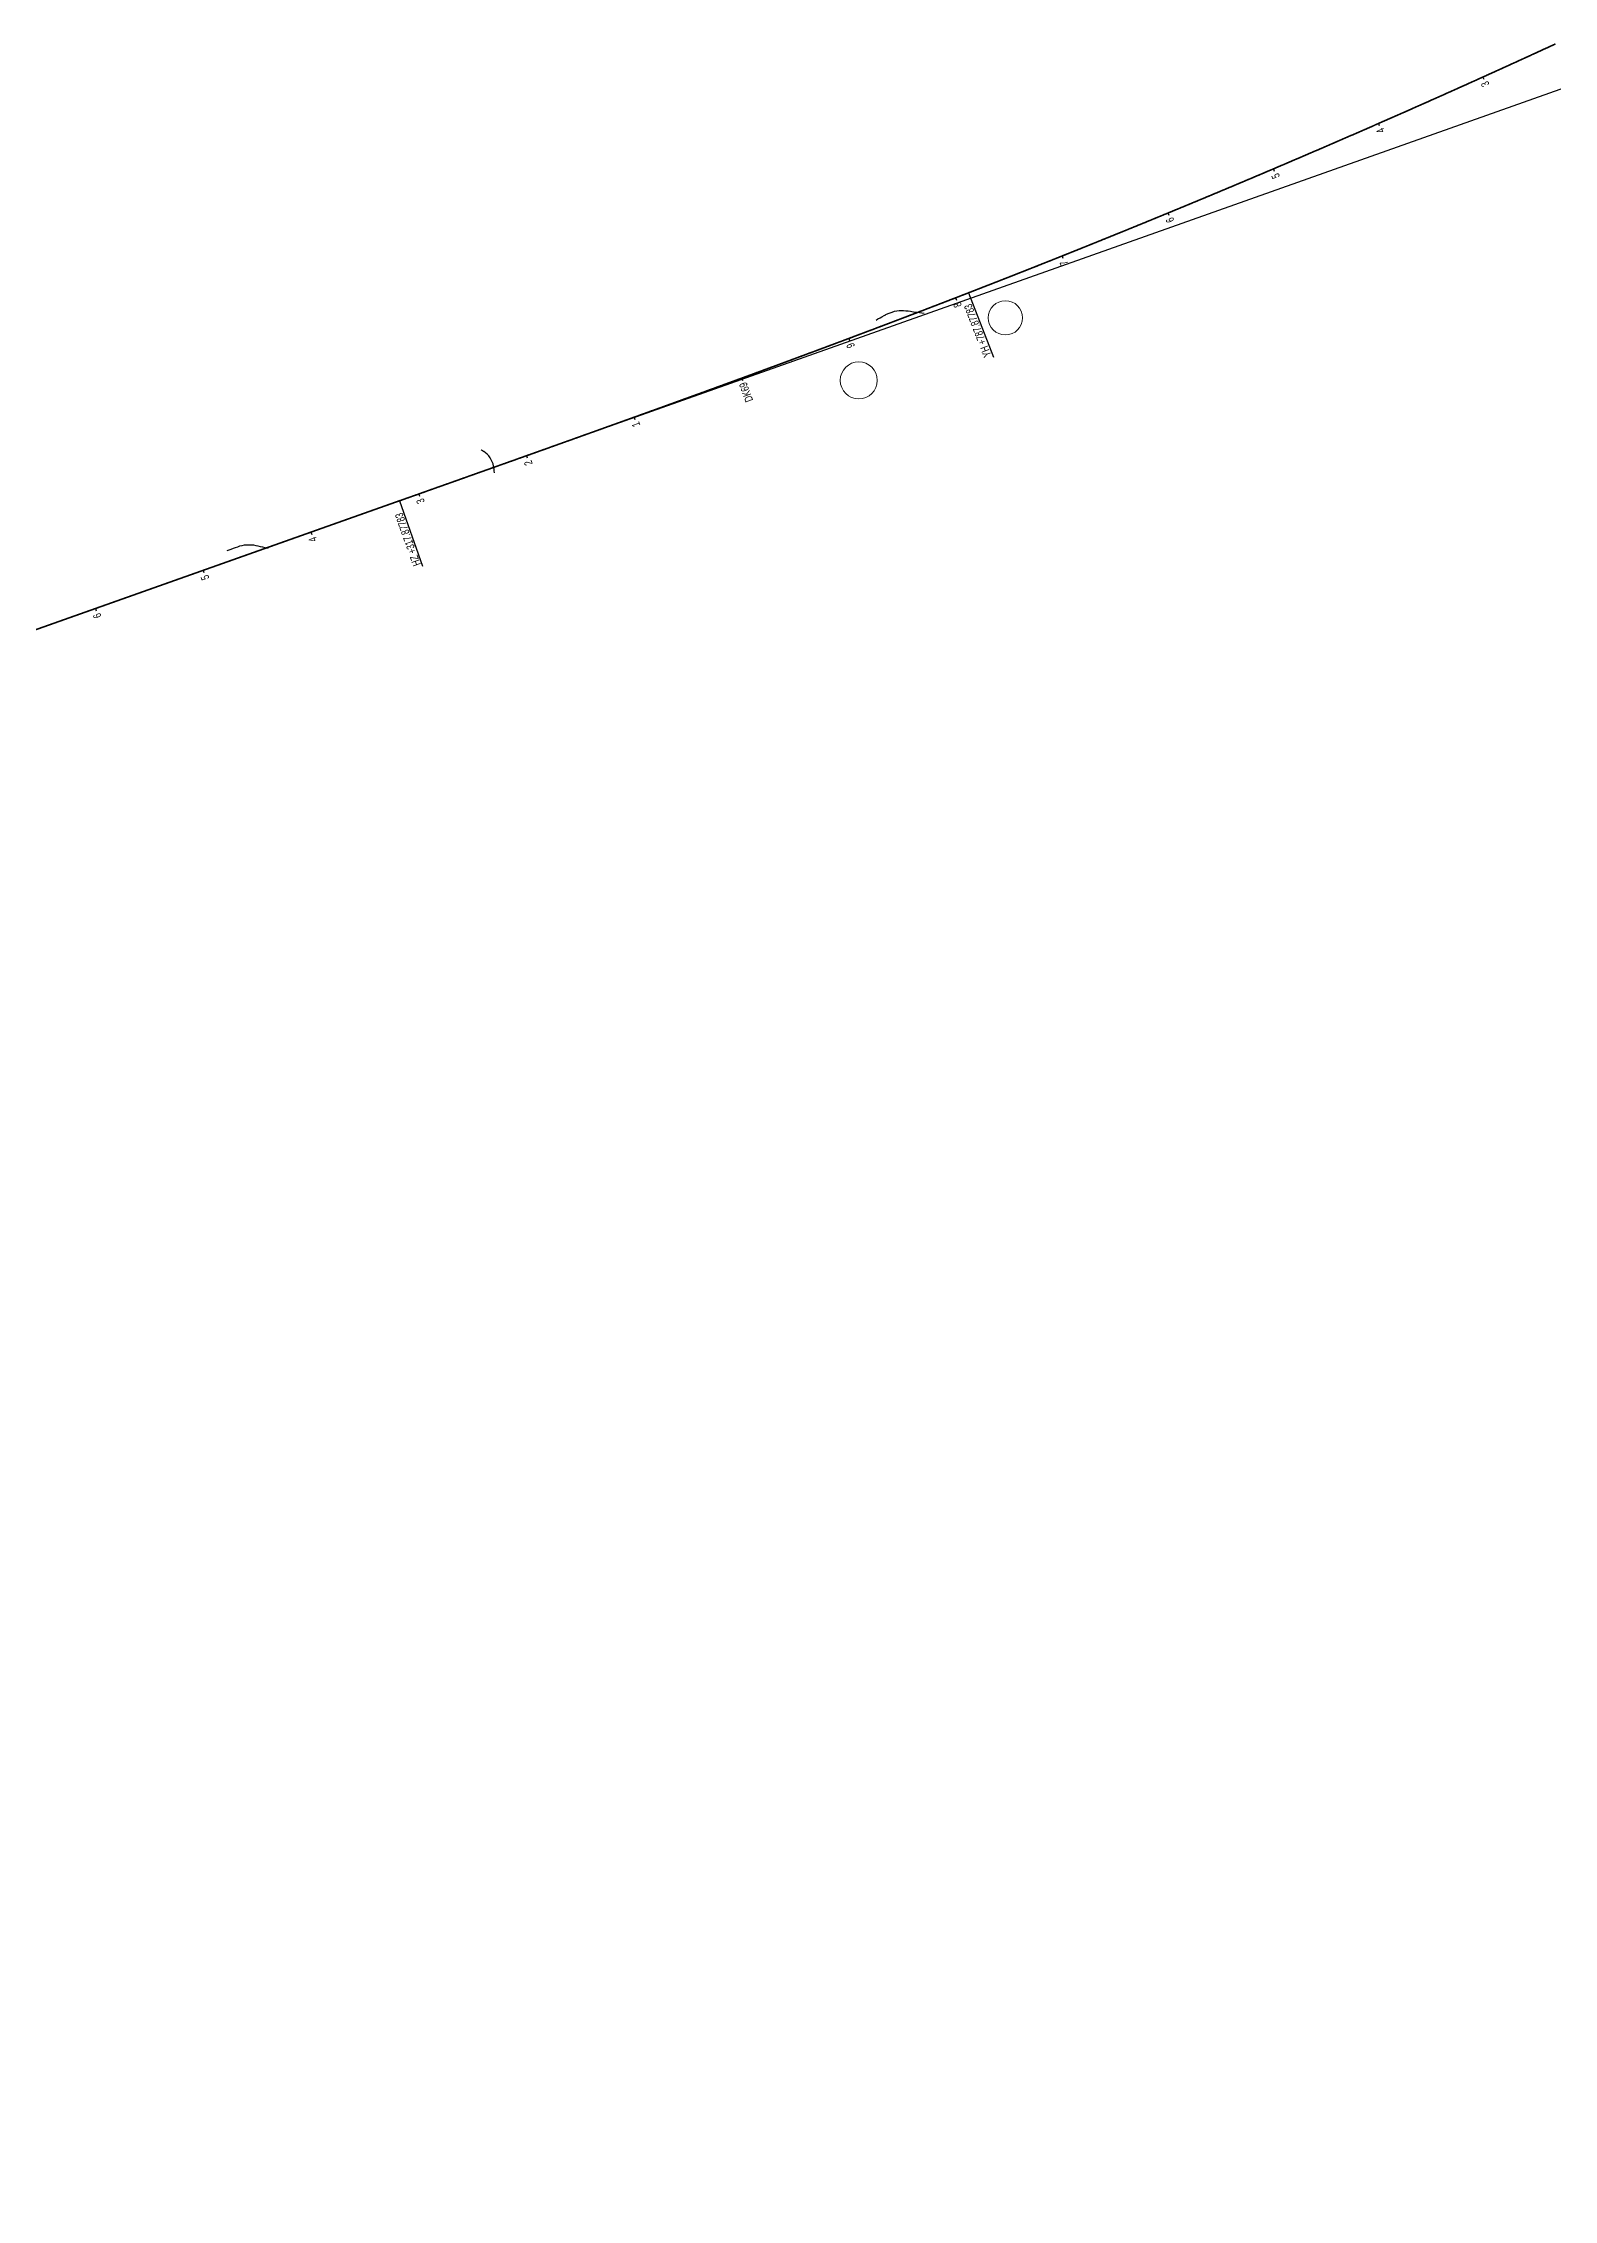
# Model space of a CAD drawing. Header units: millimetres. Extents: x 497834 to 621495, y 3353175 to 3430424.
# Drawn here: x 610072 to 611394, y 3396178 to 3398064 of the extents above; entities that cross this region are included whole.
import ezdxf

# ---------------------------------------------------------------- set-up
doc = ezdxf.new("R2010")
doc.units = ezdxf.units.MM
for name, color, linetype in [('DK改路中线', 7, 'Continuous'), ('dl1', 7, 'Continuous'), ('房屋圆', 7, 'Continuous'), ('沪乍杭打线-0.0-200.8段-施工系转设计系成果-2000坐标系-左线_中线_交点', 7, 'Continuous'), ('沪乍杭打线-0.0-200.8段-施工系转设计系成果-2000坐标系-左线_五大桩', 7, 'Continuous'), ('沪乍杭打线-0.0-200.8段-施工系转设计系成果-2000坐标系-左线_里程', 7, 'Continuous')]:
    doc.layers.add(name, color=color, linetype=linetype)
doc.styles.add('PM_LC', font='slromans.shx', dxfattribs={"width": 0.75, "bigfont": 'hztxt.shx'})
doc.styles.add('PM_QX', font='slromans.shx', dxfattribs={"width": 0.75, "bigfont": 'hztxt.shx'})

msp = doc.modelspace()

# ---------------------------------------------------------------- linework, layer by layer
at = {"layer": 'DK改路中线', "color": 3, "linetype": 'Continuous', "ltscale": 2, "flags": 128}
for points in [[(610800.8, 3397822.2), (610802.5, 3397823.2), (610804.3, 3397824.1), (610806, 3397825.1), (610807.8, 3397826.1), (610809.1, 3397826.8, -0.163927), (610809.5, 3397827), (610811.3, 3397827.9), (610813.2, 3397828.7), (610815, 3397829.3), (610817, 3397829.9), (610818.9, 3397830.2), (610820.9, 3397830.5), (610822.9, 3397830.6), (610824.9, 3397830.6), (610826.9, 3397830.4), (610828, 3397830.3), (610828.9, 3397830.2), (610830.9, 3397829.9), (610834.8, 3397829.3), (610836.8, 3397829.1), (610838.8, 3397828.8), (610840.8, 3397828.5), (610842.8, 3397828.2), (610843, 3397828.2)], [(610466.9, 3397688.5), (610466.8, 3397690.5), (610466.7, 3397691.9, 0.2332), (610466.6, 3397692.5), (610466.3, 3397694.5), (610465.8, 3397696.4), (610465.1, 3397698.3), (610464.2, 3397700.1), (610463.2, 3397701.8), (610462, 3397703.4), (610460.6, 3397704.9), (610459.1, 3397706.2), (610457.7, 3397707.2), (610457.5, 3397707.3), (610455.8, 3397708.4), (610455.4, 3397708.7)], [(610233.1, 3397620.6), (610234.9, 3397621.3), (610236.8, 3397622), (610238.7, 3397622.6), (610240.6, 3397623.3), (610242.5, 3397624), (610243, 3397624.2, -0.146136), (610244.4, 3397624.7), (610246.3, 3397625.2), (610248.2, 3397625.6), (610250.2, 3397625.8), (610252.2, 3397625.8), (610254.2, 3397625.8), (610256.2, 3397625.6), (610258.2, 3397625.2), (610258.4, 3397625.1), (610260.1, 3397624.7), (610262.1, 3397624.3), (610264, 3397623.8), (610266, 3397623.4), (610267.9, 3397622.9), (610269.1, 3397622.6)]]:
    msp.add_lwpolyline(points, format="xyb", dxfattribs=at)
at = {"layer": 'dl1', "color": 3, "linetype": 'Continuous', "ltscale": 2, "const_width": 1.4, "flags": 128}
msp.add_lwpolyline([(611395.1, 3398063.8), (611394.2, 3398063.3), (611393.3, 3398062.9), (611392.4, 3398062.5), (611391.5, 3398062.1), (611391.5, 3398062.1), (611390.6, 3398061.7), (611389.7, 3398061.3), (611388.8, 3398060.8), (611387.9, 3398060.4), (611386.9, 3398060), (611386.9, 3398060), (611386, 3398059.6), (611385.1, 3398059.2), (611384.2, 3398058.8), (611383.3, 3398058.3), (611382.4, 3398057.9), (611382.4, 3398057.9), (611381.5, 3398057.5), (611380.6, 3398057.1), (611379.7, 3398056.7), (611378.8, 3398056.2), (611377.9, 3398055.8), (611377.9, 3398055.8), (611376.9, 3398055.4), (611376, 3398055), (611375.1, 3398054.6), (611374.2, 3398054.2), (611373.3, 3398053.7), (611373.3, 3398053.7), (611372.4, 3398053.3), (611371.5, 3398052.9), (611370.6, 3398052.5), (611369.7, 3398052.1), (611368.8, 3398051.7), (611368.8, 3398051.7), (611367.9, 3398051.3), (611366.9, 3398050.8), (611366, 3398050.4), (611365.1, 3398050), (611364.2, 3398049.6), (611364.2, 3398049.6), (611363.3, 3398049.2), (611362.4, 3398048.8), (611361.5, 3398048.3), (611360.6, 3398047.9), (611359.7, 3398047.5), (611359.7, 3398047.5), (611358.8, 3398047.1), (611357.8, 3398046.7), (611356.9, 3398046.3), (611356, 3398045.9), (611355.1, 3398045.4), (611355.1, 3398045.4), (611354.2, 3398045), (611353.3, 3398044.6), (611352.4, 3398044.2), (611351.5, 3398043.8), (611350.6, 3398043.4), (611350.6, 3398043.4), (611349.7, 3398043), (611348.7, 3398042.5), (611347.8, 3398042.1), (611346.9, 3398041.7), (611346, 3398041.3), (611346, 3398041.3), (611345.1, 3398040.9), (611344.2, 3398040.5), (611343.3, 3398040.1), (611342.4, 3398039.7), (611341.5, 3398039.2), (611341.5, 3398039.2), (611340.5, 3398038.8), (611339.6, 3398038.4), (611338.7, 3398038), (611337.8, 3398037.6), (611336.9, 3398037.2), (611336.9, 3398037.2), (611336, 3398036.8), (611335.1, 3398036.4), (611334.2, 3398035.9), (611333.3, 3398035.5), (611332.3, 3398035.1), (611332.3, 3398035.1), (611331.4, 3398034.7), (611330.5, 3398034.3), (611329.6, 3398033.9), (611328.7, 3398033.5), (611327.8, 3398033.1), (611327.8, 3398033.1), (611326.9, 3398032.7), (611326, 3398032.2), (611325.1, 3398031.8), (611324.1, 3398031.4), (611323.2, 3398031), (611323.2, 3398031), (611322.3, 3398030.6), (611321.4, 3398030.2), (611320.5, 3398029.8), (611319.6, 3398029.4), (611318.7, 3398029), (611318.7, 3398029), (611317.8, 3398028.5), (611316.9, 3398028.1), (611315.9, 3398027.7), (611315, 3398027.3), (611314.1, 3398026.9), (611314.1, 3398026.9), (611313.2, 3398026.5), (611312.3, 3398026.1), (611311.4, 3398025.7), (611310.5, 3398025.3), (611309.6, 3398024.9), (611309.5, 3398024.9), (611308.6, 3398024.4), (611307.7, 3398024), (611306.8, 3398023.6), (611305.9, 3398023.2), (611305, 3398022.8), (611305, 3398022.8), (611304.1, 3398022.4), (611303.2, 3398022), (611302.3, 3398021.6), (611301.3, 3398021.2), (611300.4, 3398020.8), (611300.4, 3398020.8), (611299.5, 3398020.4), (611298.6, 3398020), (611297.7, 3398019.5), (611296.8, 3398019.1), (611295.9, 3398018.7), (611295.9, 3398018.7), (611294.9, 3398018.3), (611294, 3398017.9), (611293.1, 3398017.5), (611292.2, 3398017.1), (611291.3, 3398016.7), (611291.3, 3398016.7), (611290.4, 3398016.3), (611289.5, 3398015.9), (611288.6, 3398015.5), (611287.6, 3398015.1), (611286.7, 3398014.7), (611286.7, 3398014.7), (611285.8, 3398014.3), (611284.9, 3398013.8), (611284, 3398013.4), (611283.1, 3398013), (611282.2, 3398012.6), (611282.2, 3398012.6), (611281.2, 3398012.2), (611280.3, 3398011.8), (611279.4, 3398011.4), (611278.5, 3398011), (611277.6, 3398010.6), (611277.6, 3398010.6), (611276.7, 3398010.2), (611275.8, 3398009.8), (611274.8, 3398009.4), (611273.9, 3398009), (611273, 3398008.6), (611273, 3398008.6), (611272.1, 3398008.2), (611271.2, 3398007.8), (611270.3, 3398007.4), (611269.4, 3398007), (611268.4, 3398006.5), (611268.4, 3398006.5), (611267.5, 3398006.1), (611266.6, 3398005.7), (611265.7, 3398005.3), (611264.8, 3398004.9), (611263.9, 3398004.5), (611263.9, 3398004.5), (611263, 3398004.1), (611262, 3398003.7), (611261.1, 3398003.3), (611260.2, 3398002.9), (611259.3, 3398002.5), (611259.3, 3398002.5), (611258.4, 3398002.1), (611257.5, 3398001.7), (611256.6, 3398001.3), (611255.6, 3398000.9), (611254.7, 3398000.5), (611254.7, 3398000.5), (611253.8, 3398000.1), (611252.9, 3397999.7), (611252, 3397999.3), (611251.1, 3397998.9), (611250.1, 3397998.5), (611250.1, 3397998.5), (611249.2, 3397998.1), (611248.3, 3397997.7), (611247.4, 3397997.3), (611246.5, 3397996.9), (611245.6, 3397996.5), (611245.6, 3397996.5), (611244.7, 3397996.1), (611243.7, 3397995.7), (611242.8, 3397995.3), (611241.9, 3397994.9), (611241, 3397994.5), (611241, 3397994.5), (611240.1, 3397994.1), (611239.2, 3397993.7), (611238.2, 3397993.3), (611237.3, 3397992.9), (611236.4, 3397992.4), (611236.4, 3397992.4), (611235.5, 3397992), (611234.6, 3397991.6), (611233.7, 3397991.2), (611232.7, 3397990.8), (611231.8, 3397990.4), (611231.8, 3397990.4), (611230.9, 3397990), (611230, 3397989.6), (611229.1, 3397989.2), (611228.2, 3397988.8), (611227.2, 3397988.4), (611227.2, 3397988.4), (611226.3, 3397988), (611225.4, 3397987.6), (611224.5, 3397987.2), (611223.6, 3397986.8), (611222.7, 3397986.4), (611222.7, 3397986.4), (611221.7, 3397986), (611220.8, 3397985.6), (611219.9, 3397985.2), (611219, 3397984.8), (611218.1, 3397984.4), (611218.1, 3397984.4), (611217.2, 3397984), (611216.2, 3397983.7), (611215.3, 3397983.3), (611214.4, 3397982.9), (611213.5, 3397982.5), (611213.5, 3397982.5), (611212.6, 3397982.1), (611211.7, 3397981.7), (611210.7, 3397981.3), (611209.8, 3397980.9), (611208.9, 3397980.5), (611208.9, 3397980.5), (611208, 3397980.1), (611207.1, 3397979.7), (611206.2, 3397979.3), (611205.2, 3397978.9), (611204.3, 3397978.5), (611204.3, 3397978.5), (611203.4, 3397978.1), (611202.5, 3397977.7), (611201.6, 3397977.3), (611200.7, 3397976.9), (611199.7, 3397976.5), (611199.7, 3397976.5), (611198.8, 3397976.1), (611197.9, 3397975.7), (611197, 3397975.3), (611196.1, 3397974.9), (611195.1, 3397974.5), (611195.1, 3397974.5), (611194.2, 3397974.1), (611193.3, 3397973.7), (611192.4, 3397973.3), (611191.5, 3397972.9), (611190.6, 3397972.5), (611190.6, 3397972.5), (611189.6, 3397972.1), (611188.7, 3397971.7), (611187.8, 3397971.3), (611186.9, 3397970.9), (611186, 3397970.5), (611186, 3397970.5), (611185, 3397970.2), (611184.1, 3397969.8), (611183.2, 3397969.4), (611182.3, 3397969), (611181.4, 3397968.6), (611181.4, 3397968.6), (611180.4, 3397968.2), (611179.5, 3397967.8), (611178.6, 3397967.4), (611177.7, 3397967), (611176.8, 3397966.6), (611176.8, 3397966.6), (611175.9, 3397966.2), (611174.9, 3397965.8), (611174, 3397965.4), (611173.1, 3397965), (611172.2, 3397964.6), (611172.2, 3397964.6), (611171.3, 3397964.2), (611170.3, 3397963.8), (611169.4, 3397963.4), (611168.5, 3397963.1), (611167.6, 3397962.7), (611167.6, 3397962.7), (611166.7, 3397962.3), (611165.7, 3397961.9), (611164.8, 3397961.5), (611163.9, 3397961.1), (611163, 3397960.7), (611163, 3397960.7), (611162.1, 3397960.3), (611161.1, 3397959.9), (611160.2, 3397959.5), (611159.3, 3397959.1), (611158.4, 3397958.7), (611158.4, 3397958.7), (611157.5, 3397958.3), (611156.5, 3397957.9), (611155.6, 3397957.6), (611154.7, 3397957.2), (611153.8, 3397956.8), (611153.8, 3397956.8), (611152.9, 3397956.4), (611151.9, 3397956), (611151, 3397955.6), (611150.1, 3397955.2), (611149.2, 3397954.8), (611149.2, 3397954.8), (611148.3, 3397954.4), (611147.3, 3397954), (611146.4, 3397953.6), (611145.5, 3397953.2), (611144.6, 3397952.9), (611144.6, 3397952.9), (611143.7, 3397952.5), (611142.7, 3397952.1), (611141.8, 3397951.7), (611140.9, 3397951.3), (611140, 3397950.9), (611140, 3397950.9), (611139.1, 3397950.5), (611138.1, 3397950.1), (611137.2, 3397949.7), (611136.3, 3397949.3), (611135.4, 3397949), (611135.4, 3397948.9), (611134.5, 3397948.6), (611133.5, 3397948.2), (611132.6, 3397947.8), (611131.7, 3397947.4), (611130.8, 3397947), (611130.8, 3397947), (611129.9, 3397946.6), (611128.9, 3397946.2), (611128, 3397945.8), (611127.1, 3397945.4), (611126.2, 3397945.1), (611126.2, 3397945.1), (611125.2, 3397944.7), (611124.3, 3397944.3), (611123.4, 3397943.9), (611122.5, 3397943.5), (611121.6, 3397943.1), (611121.6, 3397943.1), (611120.6, 3397942.7), (611119.7, 3397942.3), (611118.8, 3397942), (611117.9, 3397941.6), (611117, 3397941.2), (611116.9, 3397941.2), (611116, 3397940.8), (611115.1, 3397940.4), (611114.2, 3397940), (611113.3, 3397939.6), (611112.3, 3397939.2), (611112.3, 3397939.2), (611111.4, 3397938.8), (611110.5, 3397938.5), (611109.6, 3397938.1), (611108.7, 3397937.7), (611107.7, 3397937.3), (611107.7, 3397937.3), (611106.8, 3397936.9), (611105.9, 3397936.5), (611105, 3397936.1), (611104, 3397935.8), (611103.1, 3397935.4), (611103.1, 3397935.4), (611102.2, 3397935), (611101.3, 3397934.6), (611100.4, 3397934.2), (611099.4, 3397933.8), (611098.5, 3397933.4), (611098.5, 3397933.4), (611097.6, 3397933.1), (611096.7, 3397932.7), (611095.7, 3397932.3), (611094.8, 3397931.9), (611093.9, 3397931.5), (611093.9, 3397931.5), (611093, 3397931.1), (611092, 3397930.7), (611091.1, 3397930.4), (611090.2, 3397930), (611089.3, 3397929.6), (611089.3, 3397929.6), (611088.4, 3397929.2), (611087.4, 3397928.8), (611086.5, 3397928.4), (611085.6, 3397928), (611084.7, 3397927.7), (611084.7, 3397927.7), (611083.7, 3397927.3), (611082.8, 3397926.9), (611081.9, 3397926.5), (611081, 3397926.1), (611080, 3397925.7), (611080, 3397925.7), (611079.1, 3397925.4), (611078.2, 3397925), (611077.3, 3397924.6), (611076.4, 3397924.2), (611075.4, 3397923.8), (611075.4, 3397923.8), (611074.5, 3397923.4), (611073.6, 3397923.1), (611072.7, 3397922.7), (611071.7, 3397922.3), (611070.8, 3397921.9), (611070.8, 3397921.9), (611069.9, 3397921.5), (611069, 3397921.1), (611068, 3397920.8), (611067.1, 3397920.4), (611066.2, 3397920), (611066.2, 3397920), (611065.3, 3397919.6), (611064.3, 3397919.2), (611063.4, 3397918.9), (611062.5, 3397918.5), (611061.6, 3397918.1), (611061.6, 3397918.1), (611060.6, 3397917.7), (611059.7, 3397917.3), (611058.8, 3397916.9), (611057.9, 3397916.6), (611056.9, 3397916.2), (611056.9, 3397916.2), (611056, 3397915.8), (611055.1, 3397915.4), (611054.2, 3397915), (611053.2, 3397914.7), (611052.3, 3397914.3), (611052.3, 3397914.3), (611051.4, 3397913.9), (611050.5, 3397913.5), (611049.5, 3397913.1), (611048.6, 3397912.8), (611047.7, 3397912.4), (611047.7, 3397912.4), (611046.8, 3397912), (611045.8, 3397911.6), (611044.9, 3397911.2), (611044, 3397910.9), (611043.1, 3397910.5), (611043.1, 3397910.5), (611042.1, 3397910.1), (611041.2, 3397909.7), (611040.3, 3397909.3), (611039.4, 3397909), (611038.4, 3397908.6), (611038.4, 3397908.6), (611037.5, 3397908.2), (611036.6, 3397907.8), (611035.7, 3397907.4), (611034.7, 3397907.1), (611033.8, 3397906.7), (611033.8, 3397906.7), (611032.9, 3397906.3), (611032, 3397905.9), (611031, 3397905.6), (611030.1, 3397905.2), (611029.2, 3397904.8), (611029.2, 3397904.8), (611028.3, 3397904.4), (611027.3, 3397904), (611026.4, 3397903.7), (611025.5, 3397903.3), (611024.6, 3397902.9), (611024.6, 3397902.9), (611023.6, 3397902.5), (611022.7, 3397902.2), (611021.8, 3397901.8), (611020.9, 3397901.4), (611019.9, 3397901), (611019.9, 3397901), (611019, 3397900.6), (611018.1, 3397900.3), (611017.2, 3397899.9), (611016.2, 3397899.5), (611015.3, 3397899.1), (611015.3, 3397899.1), (611014.4, 3397898.8), (611013.4, 3397898.4), (611012.5, 3397898), (611011.6, 3397897.6), (611010.7, 3397897.3), (611010.7, 3397897.3), (611009.7, 3397896.9), (611008.8, 3397896.5), (611007.9, 3397896.1), (611007, 3397895.8), (611006, 3397895.4), (611006, 3397895.4), (611005.1, 3397895), (611004.2, 3397894.6), (611003.3, 3397894.3), (611002.3, 3397893.9), (611001.4, 3397893.5), (611001.4, 3397893.5), (611000.5, 3397893.1), (610999.5, 3397892.8), (610998.6, 3397892.4), (610997.7, 3397892), (610996.8, 3397891.6), (610996.8, 3397891.6), (610995.8, 3397891.3), (610994.9, 3397890.9), (610994, 3397890.5), (610993.1, 3397890.1), (610992.1, 3397889.8), (610992.1, 3397889.8), (610991.2, 3397889.4), (610990.3, 3397889), (610989.3, 3397888.6), (610988.4, 3397888.3), (610987.5, 3397887.9), (610987.5, 3397887.9), (610986.6, 3397887.5), (610985.6, 3397887.1), (610984.7, 3397886.8), (610983.8, 3397886.4), (610982.9, 3397886), (610982.8, 3397886), (610981.9, 3397885.7), (610981, 3397885.3), (610980.1, 3397884.9), (610979.1, 3397884.5), (610978.2, 3397884.2), (610978.2, 3397884.2), (610977.3, 3397883.8), (610976.4, 3397883.4), (610975.4, 3397883), (610974.5, 3397882.7), (610973.6, 3397882.3), (610973.6, 3397882.3), (610972.6, 3397881.9), (610971.7, 3397881.6), (610970.8, 3397881.2), (610969.9, 3397880.8), (610968.9, 3397880.4), (610968.9, 3397880.4), (610968, 3397880.1), (610967.1, 3397879.7), (610966.1, 3397879.3), (610965.2, 3397879), (610964.3, 3397878.6), (610964.3, 3397878.6), (610963.4, 3397878.2), (610962.4, 3397877.8), (610961.5, 3397877.5), (610960.6, 3397877.1), (610959.6, 3397876.7), (610959.6, 3397876.7), (610958.7, 3397876.4), (610957.8, 3397876), (610956.9, 3397875.6), (610955.9, 3397875.3), (610955, 3397874.9), (610955, 3397874.9), (610954.1, 3397874.5), (610953.1, 3397874.1), (610952.2, 3397873.8), (610951.3, 3397873.4), (610950.3, 3397873), (610950.3, 3397873), (610949.4, 3397872.7), (610948.5, 3397872.3), (610947.6, 3397871.9), (610946.6, 3397871.6), (610945.7, 3397871.2), (610945.7, 3397871.2), (610944.8, 3397870.8), (610943.8, 3397870.5), (610942.9, 3397870.1), (610942, 3397869.7), (610941.1, 3397869.4), (610941.1, 3397869.3), (610940.1, 3397869), (610939.2, 3397868.6), (610938.3, 3397868.2), (610937.3, 3397867.9), (610936.4, 3397867.5), (610936.4, 3397867.5), (610935.5, 3397867.1), (610934.5, 3397866.8), (610933.6, 3397866.4), (610932.7, 3397866), (610931.8, 3397865.7), (610931.8, 3397865.7), (610930.8, 3397865.3), (610929.9, 3397864.9), (610929, 3397864.6), (610928, 3397864.2), (610927.1, 3397863.8), (610927.1, 3397863.8), (610926.2, 3397863.5), (610925.2, 3397863.1), (610924.3, 3397862.7), (610923.4, 3397862.4), (610922.5, 3397862), (610922.4, 3397862), (610921.5, 3397861.6), (610920.6, 3397861.3), (610919.7, 3397860.9), (610918.7, 3397860.5), (610917.8, 3397860.2), (610917.8, 3397860.2), (610916.9, 3397859.8), (610915.9, 3397859.4), (610915, 3397859.1), (610914.1, 3397858.7), (610913.1, 3397858.4), (610913.1, 3397858.3), (610912.2, 3397858), (610911.3, 3397857.6), (610910.4, 3397857.3), (610909.4, 3397856.9), (610908.5, 3397856.5), (610908.5, 3397856.5), (610907.6, 3397856.2), (610906.6, 3397855.8), (610905.7, 3397855.4), (610904.8, 3397855.1), (610903.8, 3397854.7), (610903.8, 3397854.7), (610902.9, 3397854.3), (610902, 3397854), (610901, 3397853.6), (610900.1, 3397853.2), (610899.2, 3397852.9), (610899.2, 3397852.9), (610898.2, 3397852.5), (610897.3, 3397852.2), (610896.4, 3397851.8), (610895.4, 3397851.4), (610894.5, 3397851.1), (610894.5, 3397851.1), (610893.6, 3397850.7), (610892.7, 3397850.3), (610891.7, 3397850), (610890.8, 3397849.6), (610889.9, 3397849.3), (610889.9, 3397849.3), (610888.9, 3397848.9), (610888, 3397848.5), (610887.1, 3397848.2), (610886.1, 3397847.8), (610885.2, 3397847.4), (610885.2, 3397847.4), (610884.3, 3397847.1), (610883.3, 3397846.7), (610882.4, 3397846.4), (610881.7, 3397846.1), (610880.8, 3397845.7), (610879.9, 3397845.4), (610878.9, 3397845), (610878, 3397844.6), (610877.1, 3397844.3), (610876.1, 3397843.9), (610875.2, 3397843.6), (610874.3, 3397843.2), (610873.3, 3397842.8), (610872.4, 3397842.5), (610871.5, 3397842.1), (610870.5, 3397841.8), (610869.6, 3397841.4), (610868.7, 3397841), (610867.7, 3397840.7), (610866.8, 3397840.3), (610865.9, 3397840), (610864.9, 3397839.6), (610864, 3397839.2), (610863.1, 3397838.9), (610862.1, 3397838.5), (610861.2, 3397838.2), (610860.3, 3397837.8), (610859.3, 3397837.4), (610858.4, 3397837.1), (610857.5, 3397836.7), (610856.5, 3397836.4), (610855.6, 3397836), (610854.7, 3397835.6), (610853.7, 3397835.3), (610852.8, 3397834.9), (610851.9, 3397834.6), (610850.9, 3397834.2), (610850, 3397833.9), (610849.1, 3397833.5), (610848.1, 3397833.1), (610847.2, 3397832.8), (610846.3, 3397832.4), (610845.3, 3397832.1), (610844.4, 3397831.7), (610843.5, 3397831.3), (610842.5, 3397831), (610841.6, 3397830.6), (610840.7, 3397830.3), (610839.7, 3397829.9), (610838.8, 3397829.6), (610837.9, 3397829.2), (610836.9, 3397828.8), (610836, 3397828.5), (610835.1, 3397828.1), (610834.1, 3397827.8), (610833.2, 3397827.4), (610832.2, 3397827.1), (610831.3, 3397826.7), (610830.4, 3397826.4), (610829.4, 3397826), (610828.5, 3397825.6), (610827.6, 3397825.3), (610826.6, 3397824.9), (610825.7, 3397824.6), (610824.8, 3397824.2), (610823.8, 3397823.9), (610822.9, 3397823.5), (610822, 3397823.2), (610821, 3397822.8), (610820.1, 3397822.4), (610819.2, 3397822.1), (610818.2, 3397821.7), (610817.3, 3397821.4), (610816.4, 3397821), (610815.4, 3397820.7), (610814.5, 3397820.3), (610813.6, 3397820), (610812.6, 3397819.6), (610811.7, 3397819.2), (610810.7, 3397818.9), (610809.8, 3397818.5), (610808.9, 3397818.2), (610807.9, 3397817.8), (610807, 3397817.5), (610806.1, 3397817.1), (610805.1, 3397816.8), (610804.2, 3397816.4), (610803.3, 3397816.1), (610802.3, 3397815.7), (610801.4, 3397815.4), (610800.5, 3397815), (610799.5, 3397814.6), (610798.6, 3397814.3), (610797.7, 3397813.9), (610796.7, 3397813.6), (610795.8, 3397813.2), (610794.8, 3397812.9), (610793.9, 3397812.5), (610793, 3397812.2), (610792, 3397811.8), (610791.1, 3397811.5), (610790.2, 3397811.1), (610789.2, 3397810.8), (610788.3, 3397810.4), (610787.4, 3397810.1), (610786.4, 3397809.7), (610785.5, 3397809.4), (610784.6, 3397809), (610783.6, 3397808.7), (610782.7, 3397808.3), (610781.7, 3397808), (610780.8, 3397807.6), (610779.9, 3397807.2), (610778.9, 3397806.9), (610778, 3397806.5), (610777.1, 3397806.2), (610776.1, 3397805.8), (610775.2, 3397805.5), (610774.3, 3397805.1), (610773.3, 3397804.8), (610772.4, 3397804.4), (610771.4, 3397804.1), (610770.5, 3397803.7), (610769.6, 3397803.4), (610768.6, 3397803), (610767.7, 3397802.7), (610766.8, 3397802.3), (610765.8, 3397802), (610764.9, 3397801.6), (610764, 3397801.3), (610763, 3397800.9), (610762.1, 3397800.6), (610761.1, 3397800.2), (610760.2, 3397799.9), (610759.3, 3397799.5), (610758.3, 3397799.2), (610757.4, 3397798.8), (610756.5, 3397798.5), (610755.5, 3397798.1), (610754.6, 3397797.8), (610753.6, 3397797.4), (610752.7, 3397797.1), (610751.8, 3397796.7), (610750.8, 3397796.4), (610749.9, 3397796), (610749, 3397795.7), (610748, 3397795.3), (610747.1, 3397795), (610746.2, 3397794.6), (610745.2, 3397794.3), (610744.3, 3397793.9), (610743.3, 3397793.6), (610742.4, 3397793.3), (610741.5, 3397792.9), (610740.5, 3397792.6), (610739.6, 3397792.2), (610738.7, 3397791.9), (610737.7, 3397791.5), (610736.8, 3397791.2), (610735.8, 3397790.8), (610734.9, 3397790.5), (610734, 3397790.1), (610733, 3397789.8), (610732.1, 3397789.4), (610731.2, 3397789.1), (610730.2, 3397788.7), (610729.3, 3397788.4), (610728.3, 3397788), (610727.4, 3397787.7), (610726.5, 3397787.3), (610725.5, 3397787), (610724.6, 3397786.6), (610723.6, 3397786.3), (610722.7, 3397786), (610721.8, 3397785.6), (610720.8, 3397785.3), (610719.9, 3397784.9), (610719, 3397784.6), (610718, 3397784.2), (610717.1, 3397783.9), (610716.1, 3397783.5), (610715.2, 3397783.2), (610714.3, 3397782.8), (610713.3, 3397782.5), (610712.4, 3397782.1), (610711.5, 3397781.8), (610710.5, 3397781.4), (610709.6, 3397781.1), (610708.6, 3397780.8), (610707.7, 3397780.4), (610706.8, 3397780.1), (610705.8, 3397779.7), (610704.9, 3397779.4), (610703.9, 3397779), (610703, 3397778.7), (610702.1, 3397778.3), (610701.1, 3397778), (610700.2, 3397777.6), (610699.3, 3397777.3), (610698.3, 3397777), (610697.4, 3397776.6), (610696.4, 3397776.3), (610695.5, 3397775.9), (610694.6, 3397775.6), (610693.6, 3397775.2), (610692.7, 3397774.9), (610691.7, 3397774.5), (610690.8, 3397774.2), (610689.9, 3397773.9), (610688.9, 3397773.5), (610688, 3397773.2), (610687.1, 3397772.8), (610686.1, 3397772.5), (610685.2, 3397772.1), (610684.2, 3397771.8), (610683.3, 3397771.4), (610682.4, 3397771.1), (610681.4, 3397770.8), (610680.5, 3397770.4), (610679.5, 3397770.1), (610678.6, 3397769.7), (610677.7, 3397769.4), (610676.7, 3397769), (610675.8, 3397768.7), (610674.8, 3397768.4), (610673.9, 3397768), (610673, 3397767.7), (610672, 3397767.3), (610671.1, 3397767), (610670.1, 3397766.6), (610669.2, 3397766.3), (610668.3, 3397766), (610667.3, 3397765.6), (610666.4, 3397765.3), (610665.5, 3397764.9), (610664.5, 3397764.6), (610663.6, 3397764.2), (610662.6, 3397763.9), (610661.7, 3397763.6), (610660.8, 3397763.2), (610659.8, 3397762.9), (610658.9, 3397762.5), (610657.9, 3397762.2), (610657, 3397761.8), (610656.1, 3397761.5), (610655.1, 3397761.2), (610654.2, 3397760.8), (610653.2, 3397760.5), (610652.3, 3397760.1), (610651.4, 3397759.8), (610650.4, 3397759.4), (610649.5, 3397759.1), (610648.5, 3397758.8), (610647.6, 3397758.4), (610646.7, 3397758.1), (610645.7, 3397757.7), (610644.8, 3397757.4), (610643.8, 3397757.1), (610642.9, 3397756.7), (610642, 3397756.4), (610641, 3397756), (610640.1, 3397755.7), (610639.1, 3397755.3), (610638.2, 3397755), (610637.3, 3397754.7), (610636.3, 3397754.3), (610635.4, 3397754), (610634.4, 3397753.6), (610633.5, 3397753.3), (610632.6, 3397753), (610631.6, 3397752.6), (610630.7, 3397752.3), (610629.7, 3397751.9), (610628.8, 3397751.6), (610627.9, 3397751.3), (610626.9, 3397750.9), (610626, 3397750.6), (610625, 3397750.2), (610624.1, 3397749.9), (610623.2, 3397749.5), (610622.2, 3397749.2), (610621.3, 3397748.9), (610620.3, 3397748.5), (610619.4, 3397748.2), (610618.5, 3397747.8), (610617.5, 3397747.5), (610616.6, 3397747.2), (610615.6, 3397746.8), (610614.7, 3397746.5), (610613.8, 3397746.1), (610612.8, 3397745.8), (610611.9, 3397745.5), (610610.9, 3397745.1), (610610, 3397744.8), (610609.1, 3397744.4), (610608.1, 3397744.1), (610607.2, 3397743.8), (610606.2, 3397743.4), (610605.3, 3397743.1), (610604.3, 3397742.8), (610603.4, 3397742.4), (610602.5, 3397742.1), (610601.5, 3397741.7), (610600.6, 3397741.4), (610599.6, 3397741.1), (610598.7, 3397740.7), (610597.8, 3397740.4), (610596.8, 3397740), (610595.9, 3397739.7), (610594.9, 3397739.4), (610594, 3397739), (610593.1, 3397738.7), (610592.1, 3397738.3), (610591.2, 3397738), (610590.2, 3397737.7), (610589.3, 3397737.3), (610588.4, 3397737), (610587.4, 3397736.6), (610586.5, 3397736.3), (610585.5, 3397736), (610584.6, 3397735.6), (610583.7, 3397735.3), (610582.7, 3397735), (610581.8, 3397734.6), (610580.8, 3397734.3), (610579.9, 3397733.9), (610578.9, 3397733.6), (610578, 3397733.3), (610577.1, 3397732.9), (610576.1, 3397732.6), (610575.2, 3397732.3), (610574.2, 3397731.9), (610573.3, 3397731.6), (610572.4, 3397731.2), (610571.4, 3397730.9), (610570.5, 3397730.6), (610569.5, 3397730.2), (610568.6, 3397729.9), (610567.7, 3397729.5), (610566.7, 3397729.2), (610565.8, 3397728.9), (610564.8, 3397728.5), (610563.9, 3397728.2), (610562.9, 3397727.9), (610562, 3397727.5), (610561.1, 3397727.2), (610560.1, 3397726.8), (610559.2, 3397726.5), (610558.2, 3397726.2), (610557.3, 3397725.8), (610556.4, 3397725.5), (610555.4, 3397725.2), (610554.5, 3397724.8), (610553.5, 3397724.5), (610552.6, 3397724.1), (610551.6, 3397723.8), (610550.7, 3397723.5), (610549.8, 3397723.1), (610548.8, 3397722.8), (610547.9, 3397722.5), (610546.9, 3397722.1), (610546, 3397721.8), (610545.1, 3397721.5), (610544.1, 3397721.1), (610543.2, 3397720.8), (610542.2, 3397720.4), (610541.3, 3397720.1), (610540.4, 3397719.8), (610539.4, 3397719.4), (610538.5, 3397719.1), (610537.5, 3397718.8), (610536.6, 3397718.4), (610535.6, 3397718.1), (610534.7, 3397717.7), (610533.8, 3397717.4), (610532.8, 3397717.1), (610531.9, 3397716.7), (610530.9, 3397716.4), (610530, 3397716.1), (610529.1, 3397715.7), (610528.1, 3397715.4), (610527.2, 3397715.1), (610526.2, 3397714.7), (610525.3, 3397714.4), (610524.3, 3397714), (610523.4, 3397713.7), (610522.5, 3397713.4), (610521.5, 3397713), (610520.6, 3397712.7), (610519.6, 3397712.4), (610518.7, 3397712), (610517.7, 3397711.7), (610516.8, 3397711.4), (610515.9, 3397711), (610514.9, 3397710.7), (610514, 3397710.3), (610513, 3397710), (610512.1, 3397709.7), (610511.2, 3397709.3), (610510.2, 3397709), (610509.3, 3397708.7), (610508.3, 3397708.3), (610507.4, 3397708), (610506.4, 3397707.7), (610505.5, 3397707.3), (610504.6, 3397707), (610503.6, 3397706.7), (610502.7, 3397706.3), (610501.7, 3397706), (610500.8, 3397705.6), (610499.9, 3397705.3), (610498.9, 3397705), (610498, 3397704.6), (610497, 3397704.3), (610496.1, 3397704), (610495.1, 3397703.6), (610494.2, 3397703.3), (610493.3, 3397703), (610492.3, 3397702.6), (610491.4, 3397702.3), (610490.4, 3397702), (610489.5, 3397701.6), (610488.5, 3397701.3), (610487.6, 3397701), (610486.7, 3397700.6), (610485.7, 3397700.3), (610484.8, 3397699.9), (610483.8, 3397699.6), (610482.9, 3397699.3), (610482, 3397698.9), (610481, 3397698.6), (610480.1, 3397698.3), (610479.1, 3397697.9), (610478.2, 3397697.6), (610477.2, 3397697.3), (610476.3, 3397696.9), (610475.4, 3397696.6), (610474.4, 3397696.3), (610473.5, 3397695.9), (610472.5, 3397695.6), (610471.6, 3397695.3), (610470.6, 3397694.9), (610469.7, 3397694.6), (610468.8, 3397694.3), (610467.8, 3397693.9), (610466.9, 3397693.6), (610465.9, 3397693.2), (610465, 3397692.9), (610464, 3397692.6), (610463.1, 3397692.2), (610462.2, 3397691.9), (610461.2, 3397691.6), (610460.3, 3397691.2), (610459.3, 3397690.9), (610458.4, 3397690.6), (610457.5, 3397690.2), (610456.5, 3397689.9), (610455.6, 3397689.6), (610454.6, 3397689.2), (610453.7, 3397688.9), (610452.7, 3397688.6), (610451.8, 3397688.2), (610450.9, 3397687.9), (610449.9, 3397687.6), (610449, 3397687.2), (610448, 3397686.9), (610447.1, 3397686.6), (610446.1, 3397686.2), (610445.2, 3397685.9), (610444.3, 3397685.6), (610443.3, 3397685.2), (610442.4, 3397684.9), (610441.4, 3397684.5), (610440.5, 3397684.2), (610439.5, 3397683.9), (610438.6, 3397683.5), (610437.7, 3397683.2), (610436.7, 3397682.9), (610435.8, 3397682.5), (610434.8, 3397682.2), (610433.9, 3397681.9), (610433, 3397681.5), (610432, 3397681.2), (610431.1, 3397680.9), (610430.1, 3397680.5), (610429.2, 3397680.2), (610428.2, 3397679.9), (610427.3, 3397679.5), (610426.4, 3397679.2), (610425.4, 3397678.9), (610424.5, 3397678.5), (610423.5, 3397678.2), (610422.6, 3397677.9), (610421.6, 3397677.5), (610420.7, 3397677.2), (610419.8, 3397676.9), (610418.8, 3397676.5), (610417.9, 3397676.2), (610416.9, 3397675.9), (610416, 3397675.5), (610415, 3397675.2), (610414.1, 3397674.9), (610413.2, 3397674.5), (610412.2, 3397674.2), (610411.3, 3397673.9), (610410.3, 3397673.5), (610409.4, 3397673.2), (610408.4, 3397672.9), (610407.5, 3397672.5), (610406.6, 3397672.2), (610405.6, 3397671.8), (610404.7, 3397671.5), (610403.7, 3397671.2), (610402.8, 3397670.8), (610401.8, 3397670.5), (610400.9, 3397670.2), (610400, 3397669.8), (610399, 3397669.5), (610398.1, 3397669.2), (610397.1, 3397668.8), (610396.2, 3397668.5), (610395.2, 3397668.2), (610394.3, 3397667.8), (610393.4, 3397667.5), (610392.4, 3397667.2), (610391.5, 3397666.8), (610390.5, 3397666.5), (610389.6, 3397666.2), (610388.7, 3397665.8), (610387.7, 3397665.5), (610386.8, 3397665.2), (610385.8, 3397664.8), (610384.9, 3397664.5), (610383.9, 3397664.2), (606192.6, 3396178.8)], dxfattribs=at)
at = {"layer": '房屋圆', "lineweight": 0}
for centre, radius in [((610914, 3397824.2), 15), ((610785.7, 3397769.5), 16.2)]:
    msp.add_circle(centre, radius, dxfattribs=at)
at = {"layer": '沪乍杭打线-0.0-200.8段-施工系转设计系成果-2000坐标系-左线_中线_交点', "color": 6, "linetype": 'Continuous', "ltscale": 2}
msp.add_line((611422.1, 3398032.1), (610383.9, 3397664.2), dxfattribs=at)
at = {"layer": '沪乍杭打线-0.0-200.8段-施工系转设计系成果-2000坐标系-左线_五大桩', "color": 5, "linetype": 'Continuous', "ltscale": 2}
for p, q in [((610881.7, 3397846.1), (610903.5, 3397789.9)), ((610383.9, 3397664.2), (610404.2, 3397607))]:
    msp.add_line(p, q, dxfattribs=at)
at = {"layer": '沪乍杭打线-0.0-200.8段-施工系转设计系成果-2000坐标系-左线_里程', "color": 5, "linetype": 'Continuous', "ltscale": 2}
for p, q in [((611331.6, 3398034.8), (611332.4, 3398032.9)), ((611240.2, 3397994.1), (611241, 3397992.3)), ((611148.4, 3397954.5), (611149.2, 3397952.6)), ((611056.2, 3397915.9), (611056.9, 3397914)), ((610963.5, 3397878.3), (610964.2, 3397876.4)), ((610870.4, 3397841.7), (610871.1, 3397839.8)), ((610776.9, 3397806.1), (610777.7, 3397804.3)), ((610683.2, 3397771.4), (610683.9, 3397769.5)), ((610589.2, 3397737.3), (610589.9, 3397735.4)), ((610495, 3397703.6), (610495.7, 3397701.7)), ((610400.8, 3397670.1), (610401.5, 3397668.3)), ((610306.5, 3397636.7), (610307.2, 3397634.8)), ((610212.2, 3397603.3), (610212.9, 3397601.4)), ((610118, 3397569.9), (610118.6, 3397568))]:
    msp.add_line(p, q, dxfattribs=at)

# ---------------------------------------------------------------- texts
at = {"layer": '沪乍杭打线-0.0-200.8段-施工系转设计系成果-2000坐标系-左线_五大桩', "color": 5, "style": 'PM_QX', "width": 0.75}
for s, rotation, p in [('YH +787.87783', 111.2009, (610901.8, 3397791.4)), ('HZ +317.87783', 109.5138, (610402.6, 3397608.6))]:
    msp.add_text(s, height=7, rotation=rotation, dxfattribs=at).set_placement(p)
at = {"layer": '沪乍杭打线-0.0-200.8段-施工系转设计系成果-2000坐标系-左线_里程', "color": 2, "style": 'PM_LC', "width": 0.75}
for s, rotation, p in [('3', 114.3069, (611337.6, 3398028.3)), ('4', 113.6703, (611246.1, 3397987.5)), ('5', 113.0336, (611154.3, 3397947.8)), ('6', 112.397, (611061.9, 3397909.2)), ('7', 111.7604, (610969.2, 3397871.5)), ('8', 111.1246, (610876, 3397834.9)), ('9', 110.5626, (610782.5, 3397799.3)), ('DK69', 110.1207, (610693.4, 3397752.1)), ('1', 109.7989, (610594.7, 3397730.3)), ('2', 109.5973, (610500.5, 3397696.6)), ('3', 109.5158, (610406.2, 3397663.2)), ('4', 109.5138, (610312, 3397629.7)), ('5', 109.5138, (610217.7, 3397596.3)), ('6', 109.5138, (610123.4, 3397562.9))]:
    msp.add_text(s, height=7, rotation=rotation, dxfattribs=at).set_placement(p)

doc.saveas('drawing.dxf')
